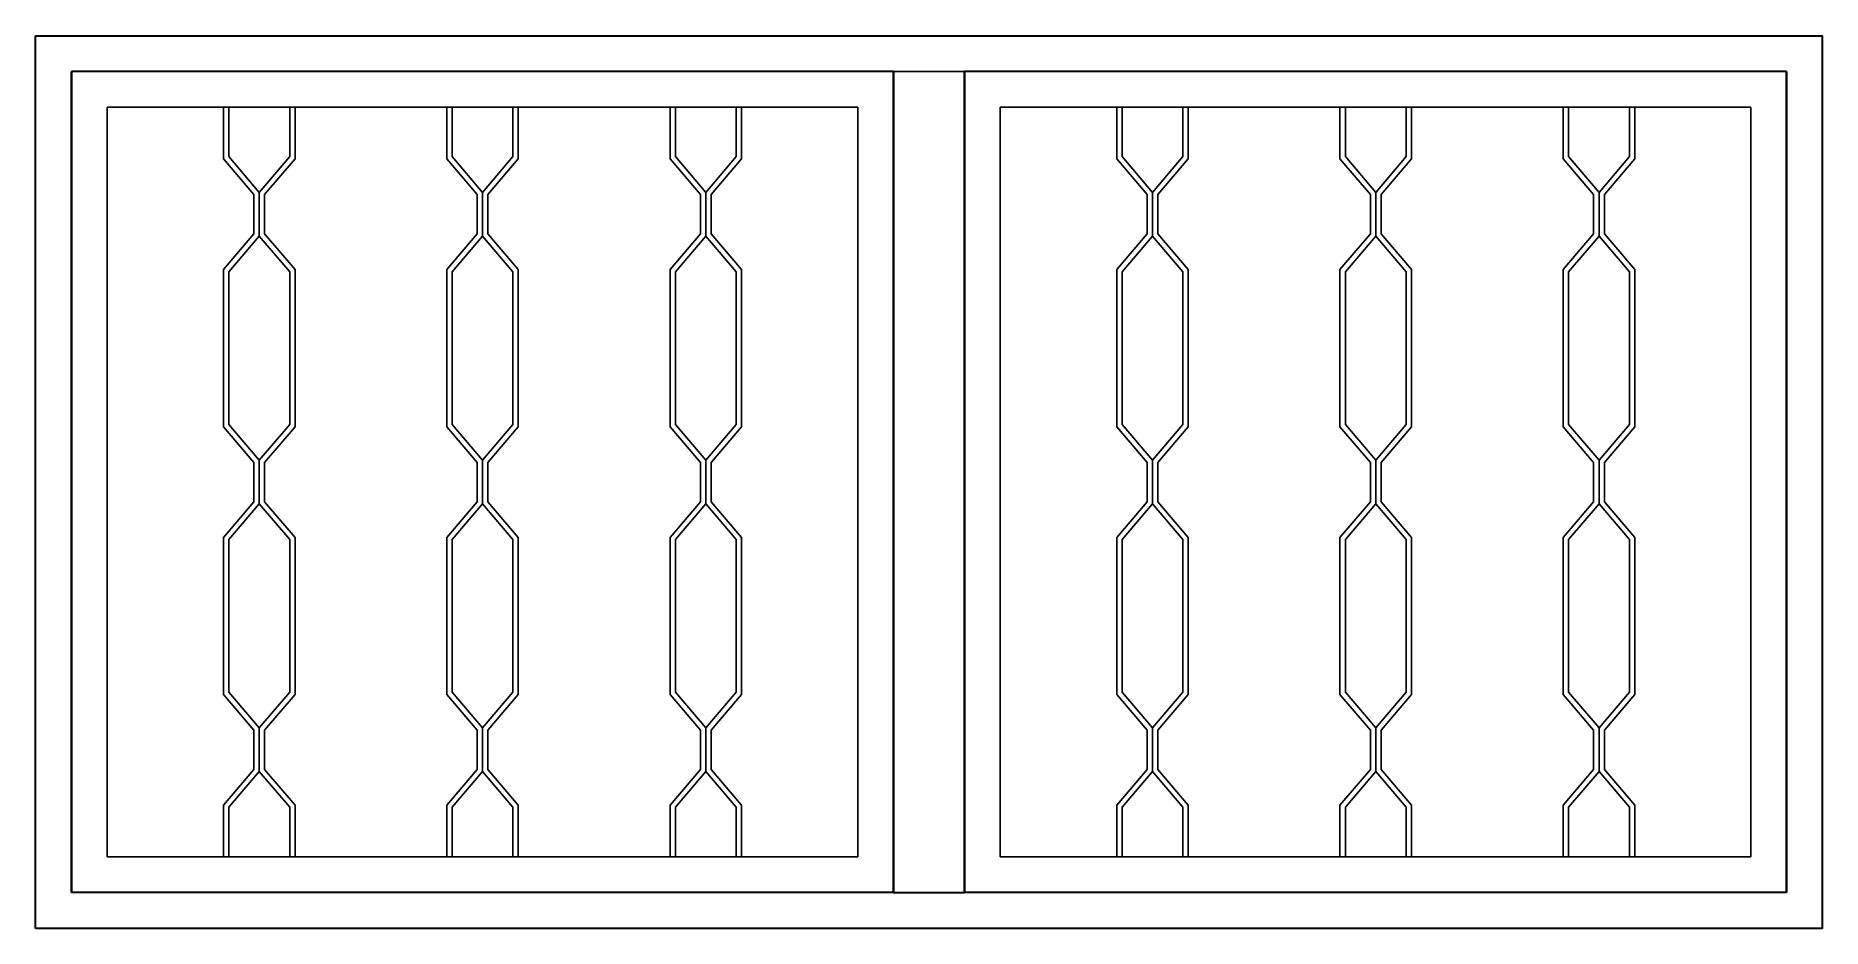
# Model space of a CAD drawing. Header units: millimetres. Extents: x 322.06 to 323.06, y 1316.48 to 1316.98.
import ezdxf

# ---------------------------------------------------------------- set-up
doc = ezdxf.new("R2010")
doc.units = ezdxf.units.MM
doc.header["$LTSCALE"] = 0.5
doc.layers.add('Gravia_Janelas', color=1, linetype='Continuous')

msp = doc.modelspace()

# ---------------------------------------------------------------- linework, layer by layer
at = {"layer": 'Gravia_Janelas', "lineweight": 30}
for p, q in [((322.0555, 1316.9819), (322.5557, 1316.9819)), ((322.0555, 1316.4819), (322.0555, 1316.9819)), ((322.5557, 1316.9819), (323.0557, 1316.9819)), ((323.0557, 1316.9819), (323.0557, 1316.4819)), ((322.5357, 1316.9619), (322.0755, 1316.9619)), ((322.0755, 1316.5019), (322.0755, 1316.9619)), ((322.0755, 1316.5019), (322.0755, 1316.9619)), ((322.0955, 1316.9619), (322.0755, 1316.9619)), ((322.0757, 1316.5019), (322.0757, 1316.9619)), ((322.5357, 1316.9619), (322.5357, 1316.5019)), ((322.5357, 1316.5019), (322.5357, 1316.9619)), ((323.0357, 1316.9619), (322.5755, 1316.9619)), ((322.5755, 1316.5019), (322.5755, 1316.9619)), ((322.5755, 1316.5019), (322.5755, 1316.9619)), ((322.5955, 1316.9619), (322.5755, 1316.9619)), ((322.5757, 1316.5019), (322.5757, 1316.9619)), ((323.0357, 1316.9619), (323.0357, 1316.5019)), ((323.0357, 1316.5019), (323.0357, 1316.9619)), ((322.5357, 1316.5019), (322.0755, 1316.5019)), ((323.0357, 1316.5019), (322.5755, 1316.5019)), ((322.5557, 1316.4819), (322.0555, 1316.4819)), ((323.0557, 1316.4819), (322.5557, 1316.4819))]:
    msp.add_line(p, q, dxfattribs=at)
at = {"layer": 'Gravia_Janelas'}
for p, q in [((322.1607, 1316.9619), (322.2007, 1316.9619)), ((322.2857, 1316.9619), (322.3257, 1316.9619)), ((322.5156, 1316.9619), (322.5357, 1316.9619)), ((322.6607, 1316.9619), (322.7007, 1316.9619)), ((322.7857, 1316.9619), (322.8257, 1316.9619)), ((323.0156, 1316.9619), (323.0357, 1316.9619)), ((322.0757, 1316.9519), (322.0755, 1316.9519)), ((322.5757, 1316.9519), (322.5755, 1316.9519)), ((322.5157, 1316.9419), (322.0955, 1316.9419)), ((322.0955, 1316.5219), (322.0955, 1316.9419)), ((322.1607, 1316.9129), (322.1607, 1316.9419)), ((322.1637, 1316.9142), (322.1637, 1316.9419)), ((322.1977, 1316.9142), (322.1977, 1316.9419)), ((322.2007, 1316.9129), (322.2007, 1316.9419)), ((322.2857, 1316.9129), (322.2857, 1316.9419)), ((322.2887, 1316.9142), (322.2887, 1316.9419)), ((322.3227, 1316.9142), (322.3227, 1316.9419)), ((322.3257, 1316.9129), (322.3257, 1316.9419)), ((322.4107, 1316.9129), (322.4107, 1316.9419)), ((322.4137, 1316.9142), (322.4137, 1316.9419)), ((322.4477, 1316.9142), (322.4477, 1316.9419)), ((322.4507, 1316.9129), (322.4507, 1316.9419)), ((322.5157, 1316.9419), (322.5157, 1316.5219)), ((323.0157, 1316.9419), (322.5955, 1316.9419)), ((322.5955, 1316.5219), (322.5955, 1316.9419)), ((322.6607, 1316.9129), (322.6607, 1316.9419)), ((322.6637, 1316.9142), (322.6637, 1316.9419)), ((322.6977, 1316.9142), (322.6977, 1316.9419)), ((322.7007, 1316.9129), (322.7007, 1316.9419)), ((322.7857, 1316.9129), (322.7857, 1316.9419)), ((322.7887, 1316.9142), (322.7887, 1316.9419)), ((322.8227, 1316.9142), (322.8227, 1316.9419)), ((322.8257, 1316.9129), (322.8257, 1316.9419)), ((322.9107, 1316.9129), (322.9107, 1316.9419)), ((322.9137, 1316.9142), (322.9137, 1316.9419)), ((322.9477, 1316.9142), (322.9477, 1316.9419)), ((322.9507, 1316.9129), (322.9507, 1316.9419)), ((323.0157, 1316.9419), (323.0157, 1316.5219)), ((322.1607, 1316.9129), (322.1777, 1316.8929)), ((322.1637, 1316.9142), (322.1807, 1316.8942)), ((322.1977, 1316.9142), (322.1807, 1316.8942)), ((322.2007, 1316.9129), (322.1837, 1316.8929)), ((322.2857, 1316.9129), (322.3027, 1316.8929)), ((322.2887, 1316.9142), (322.3057, 1316.8942)), ((322.3227, 1316.9142), (322.3057, 1316.8942)), ((322.3257, 1316.9129), (322.3087, 1316.8929)), ((322.4107, 1316.9129), (322.4277, 1316.8929)), ((322.4137, 1316.9142), (322.4307, 1316.8942)), ((322.4477, 1316.9142), (322.4307, 1316.8942)), ((322.4507, 1316.9129), (322.4337, 1316.8929)), ((322.6607, 1316.9129), (322.6777, 1316.8929)), ((322.6637, 1316.9142), (322.6807, 1316.8942)), ((322.6977, 1316.9142), (322.6807, 1316.8942)), ((322.7007, 1316.9129), (322.6837, 1316.8929)), ((322.7857, 1316.9129), (322.8027, 1316.8929)), ((322.7887, 1316.9142), (322.8057, 1316.8942)), ((322.8227, 1316.9142), (322.8057, 1316.8942)), ((322.8257, 1316.9129), (322.8087, 1316.8929)), ((322.9107, 1316.9129), (322.9277, 1316.8929)), ((322.9137, 1316.9142), (322.9307, 1316.8942)), ((322.9477, 1316.9142), (322.9307, 1316.8942)), ((322.9507, 1316.9129), (322.9337, 1316.8929)), ((322.1777, 1316.8819), (322.1777, 1316.8929)), ((322.1807, 1316.8819), (322.1807, 1316.8942)), ((322.1807, 1316.8819), (322.1807, 1316.8942)), ((322.1837, 1316.8819), (322.1837, 1316.8929)), ((322.3027, 1316.8819), (322.3027, 1316.8929)), ((322.3057, 1316.8819), (322.3057, 1316.8942)), ((322.3057, 1316.8819), (322.3057, 1316.8942)), ((322.3087, 1316.8819), (322.3087, 1316.8929)), ((322.4277, 1316.8819), (322.4277, 1316.8929)), ((322.4307, 1316.8819), (322.4307, 1316.8942)), ((322.4307, 1316.8819), (322.4307, 1316.8942)), ((322.4307, 1316.8819), (322.4307, 1316.8942)), ((322.4307, 1316.8819), (322.4307, 1316.8942)), ((322.4337, 1316.8819), (322.4337, 1316.8929)), ((322.6777, 1316.8819), (322.6777, 1316.8929)), ((322.6807, 1316.8819), (322.6807, 1316.8942)), ((322.6807, 1316.8819), (322.6807, 1316.8942)), ((322.6837, 1316.8819), (322.6837, 1316.8929)), ((322.8027, 1316.8819), (322.8027, 1316.8929)), ((322.8057, 1316.8819), (322.8057, 1316.8942)), ((322.8057, 1316.8819), (322.8057, 1316.8942)), ((322.8087, 1316.8819), (322.8087, 1316.8929)), ((322.9277, 1316.8819), (322.9277, 1316.8929)), ((322.9307, 1316.8819), (322.9307, 1316.8942)), ((322.9307, 1316.8819), (322.9307, 1316.8942)), ((322.9307, 1316.8819), (322.9307, 1316.8942)), ((322.9307, 1316.8819), (322.9307, 1316.8942)), ((322.9337, 1316.8819), (322.9337, 1316.8929)), ((322.1777, 1316.8819), (322.1777, 1316.8709)), ((322.1807, 1316.8819), (322.1807, 1316.8697)), ((322.1807, 1316.8819), (322.1807, 1316.8697)), ((322.1837, 1316.8819), (322.1837, 1316.8709)), ((322.3027, 1316.8819), (322.3027, 1316.8709)), ((322.3057, 1316.8819), (322.3057, 1316.8697)), ((322.3057, 1316.8819), (322.3057, 1316.8697)), ((322.3087, 1316.8819), (322.3087, 1316.8709)), ((322.4277, 1316.8819), (322.4277, 1316.8709)), ((322.4307, 1316.8819), (322.4307, 1316.8697)), ((322.4307, 1316.8819), (322.4307, 1316.8697)), ((322.4307, 1316.8819), (322.4307, 1316.8697)), ((322.4307, 1316.8819), (322.4307, 1316.8697)), ((322.4337, 1316.8819), (322.4337, 1316.8709)), ((322.6777, 1316.8819), (322.6777, 1316.8709)), ((322.6807, 1316.8819), (322.6807, 1316.8697)), ((322.6807, 1316.8819), (322.6807, 1316.8697)), ((322.6837, 1316.8819), (322.6837, 1316.8709)), ((322.8027, 1316.8819), (322.8027, 1316.8709)), ((322.8057, 1316.8819), (322.8057, 1316.8697)), ((322.8057, 1316.8819), (322.8057, 1316.8697)), ((322.8087, 1316.8819), (322.8087, 1316.8709)), ((322.9277, 1316.8819), (322.9277, 1316.8709)), ((322.9307, 1316.8819), (322.9307, 1316.8697)), ((322.9307, 1316.8819), (322.9307, 1316.8697)), ((322.9307, 1316.8819), (322.9307, 1316.8697)), ((322.9307, 1316.8819), (322.9307, 1316.8697)), ((322.9337, 1316.8819), (322.9337, 1316.8709)), ((322.1607, 1316.8509), (322.1777, 1316.8709)), ((322.1637, 1316.8497), (322.1807, 1316.8697)), ((322.1977, 1316.8497), (322.1807, 1316.8697)), ((322.2007, 1316.8509), (322.1837, 1316.8709)), ((322.2857, 1316.8509), (322.3027, 1316.8709)), ((322.2887, 1316.8497), (322.3057, 1316.8697)), ((322.3227, 1316.8497), (322.3057, 1316.8697)), ((322.3257, 1316.8509), (322.3087, 1316.8709)), ((322.4107, 1316.8509), (322.4277, 1316.8709)), ((322.4137, 1316.8497), (322.4307, 1316.8697)), ((322.4477, 1316.8497), (322.4307, 1316.8697)), ((322.4507, 1316.8509), (322.4337, 1316.8709)), ((322.6607, 1316.8509), (322.6777, 1316.8709)), ((322.6637, 1316.8497), (322.6807, 1316.8697)), ((322.6977, 1316.8497), (322.6807, 1316.8697)), ((322.7007, 1316.8509), (322.6837, 1316.8709)), ((322.7857, 1316.8509), (322.8027, 1316.8709)), ((322.7887, 1316.8497), (322.8057, 1316.8697)), ((322.8227, 1316.8497), (322.8057, 1316.8697)), ((322.8257, 1316.8509), (322.8087, 1316.8709)), ((322.9107, 1316.8509), (322.9277, 1316.8709)), ((322.9137, 1316.8497), (322.9307, 1316.8697)), ((322.9477, 1316.8497), (322.9307, 1316.8697)), ((322.9507, 1316.8509), (322.9337, 1316.8709)), ((322.1607, 1316.8509), (322.1607, 1316.8389)), ((322.1637, 1316.8497), (322.1637, 1316.8389)), ((322.1977, 1316.8497), (322.1977, 1316.8389)), ((322.2007, 1316.8509), (322.2007, 1316.8389)), ((322.2857, 1316.8509), (322.2857, 1316.8389)), ((322.2887, 1316.8497), (322.2887, 1316.8389)), ((322.3227, 1316.8497), (322.3227, 1316.8389)), ((322.3257, 1316.8509), (322.3257, 1316.8389)), ((322.4107, 1316.8509), (322.4107, 1316.8389)), ((322.4137, 1316.8497), (322.4137, 1316.8389)), ((322.4477, 1316.8497), (322.4477, 1316.8389)), ((322.4507, 1316.8509), (322.4507, 1316.8389)), ((322.6607, 1316.8509), (322.6607, 1316.8389)), ((322.6637, 1316.8497), (322.6637, 1316.8389)), ((322.6977, 1316.8497), (322.6977, 1316.8389)), ((322.7007, 1316.8509), (322.7007, 1316.8389)), ((322.7857, 1316.8509), (322.7857, 1316.8389)), ((322.7887, 1316.8497), (322.7887, 1316.8389)), ((322.8227, 1316.8497), (322.8227, 1316.8389)), ((322.8257, 1316.8509), (322.8257, 1316.8389)), ((322.9107, 1316.8509), (322.9107, 1316.8389)), ((322.9137, 1316.8497), (322.9137, 1316.8389)), ((322.9477, 1316.8497), (322.9477, 1316.8389)), ((322.9507, 1316.8509), (322.9507, 1316.8389)), ((322.1607, 1316.8389), (322.1607, 1316.7749)), ((322.1637, 1316.8389), (322.1637, 1316.7749)), ((322.1977, 1316.8389), (322.1977, 1316.7749)), ((322.2007, 1316.8389), (322.2007, 1316.7749)), ((322.2857, 1316.8389), (322.2857, 1316.7749)), ((322.2887, 1316.8389), (322.2887, 1316.7749)), ((322.3227, 1316.8389), (322.3227, 1316.7749)), ((322.3257, 1316.8389), (322.3257, 1316.7749)), ((322.4107, 1316.8389), (322.4107, 1316.7749)), ((322.4137, 1316.8389), (322.4137, 1316.7749)), ((322.4477, 1316.8389), (322.4477, 1316.7749)), ((322.4507, 1316.8389), (322.4507, 1316.7749)), ((322.6607, 1316.8389), (322.6607, 1316.7749)), ((322.6637, 1316.8389), (322.6637, 1316.7749)), ((322.6977, 1316.8389), (322.6977, 1316.7749)), ((322.7007, 1316.8389), (322.7007, 1316.7749)), ((322.7857, 1316.8389), (322.7857, 1316.7749)), ((322.7887, 1316.8389), (322.7887, 1316.7749)), ((322.8227, 1316.8389), (322.8227, 1316.7749)), ((322.8257, 1316.8389), (322.8257, 1316.7749)), ((322.9107, 1316.8389), (322.9107, 1316.7749)), ((322.9137, 1316.8389), (322.9137, 1316.7749)), ((322.9477, 1316.8389), (322.9477, 1316.7749)), ((322.9507, 1316.8389), (322.9507, 1316.7749)), ((322.1607, 1316.7749), (322.1607, 1316.7629)), ((322.1637, 1316.7749), (322.1637, 1316.7642)), ((322.1977, 1316.7749), (322.1977, 1316.7642)), ((322.2007, 1316.7749), (322.2007, 1316.7629)), ((322.2857, 1316.7749), (322.2857, 1316.7629)), ((322.2887, 1316.7749), (322.2887, 1316.7642)), ((322.3227, 1316.7749), (322.3227, 1316.7642)), ((322.3257, 1316.7749), (322.3257, 1316.7629)), ((322.4107, 1316.7749), (322.4107, 1316.7629)), ((322.4137, 1316.7749), (322.4137, 1316.7642)), ((322.4477, 1316.7749), (322.4477, 1316.7642)), ((322.4507, 1316.7749), (322.4507, 1316.7629)), ((322.6607, 1316.7749), (322.6607, 1316.7629)), ((322.6637, 1316.7749), (322.6637, 1316.7642)), ((322.6977, 1316.7749), (322.6977, 1316.7642)), ((322.7007, 1316.7749), (322.7007, 1316.7629)), ((322.7857, 1316.7749), (322.7857, 1316.7629)), ((322.7887, 1316.7749), (322.7887, 1316.7642)), ((322.8227, 1316.7749), (322.8227, 1316.7642)), ((322.8257, 1316.7749), (322.8257, 1316.7629)), ((322.9107, 1316.7749), (322.9107, 1316.7629)), ((322.9137, 1316.7749), (322.9137, 1316.7642)), ((322.9477, 1316.7749), (322.9477, 1316.7642)), ((322.9507, 1316.7749), (322.9507, 1316.7629)), ((322.1607, 1316.7629), (322.1777, 1316.7429)), ((322.1637, 1316.7642), (322.1807, 1316.7442)), ((322.1977, 1316.7642), (322.1807, 1316.7442)), ((322.2007, 1316.7629), (322.1837, 1316.7429)), ((322.2857, 1316.7629), (322.3027, 1316.7429)), ((322.2887, 1316.7642), (322.3057, 1316.7442)), ((322.3227, 1316.7642), (322.3057, 1316.7442)), ((322.3257, 1316.7629), (322.3087, 1316.7429)), ((322.4107, 1316.7629), (322.4277, 1316.7429)), ((322.4137, 1316.7642), (322.4307, 1316.7442)), ((322.4477, 1316.7642), (322.4307, 1316.7442)), ((322.4507, 1316.7629), (322.4337, 1316.7429)), ((322.6607, 1316.7629), (322.6777, 1316.7429)), ((322.6637, 1316.7642), (322.6807, 1316.7442)), ((322.6977, 1316.7642), (322.6807, 1316.7442)), ((322.7007, 1316.7629), (322.6837, 1316.7429)), ((322.7857, 1316.7629), (322.8027, 1316.7429)), ((322.7887, 1316.7642), (322.8057, 1316.7442)), ((322.8227, 1316.7642), (322.8057, 1316.7442)), ((322.8257, 1316.7629), (322.8087, 1316.7429)), ((322.9107, 1316.7629), (322.9277, 1316.7429)), ((322.9137, 1316.7642), (322.9307, 1316.7442)), ((322.9477, 1316.7642), (322.9307, 1316.7442)), ((322.9507, 1316.7629), (322.9337, 1316.7429)), ((322.1777, 1316.7429), (322.1777, 1316.7319)), ((322.1807, 1316.7442), (322.1807, 1316.7319)), ((322.1807, 1316.7442), (322.1807, 1316.7319)), ((322.1837, 1316.7429), (322.1837, 1316.7319)), ((322.3027, 1316.7429), (322.3027, 1316.7319)), ((322.3057, 1316.7442), (322.3057, 1316.7319)), ((322.3057, 1316.7442), (322.3057, 1316.7319)), ((322.3087, 1316.7429), (322.3087, 1316.7319)), ((322.4277, 1316.7429), (322.4277, 1316.7319)), ((322.4307, 1316.7442), (322.4307, 1316.7319)), ((322.4307, 1316.7442), (322.4307, 1316.7319)), ((322.4307, 1316.7442), (322.4307, 1316.7319)), ((322.4307, 1316.7442), (322.4307, 1316.7319)), ((322.4337, 1316.7429), (322.4337, 1316.7319)), ((322.6777, 1316.7429), (322.6777, 1316.7319)), ((322.6807, 1316.7442), (322.6807, 1316.7319)), ((322.6807, 1316.7442), (322.6807, 1316.7319)), ((322.6837, 1316.7429), (322.6837, 1316.7319)), ((322.8027, 1316.7429), (322.8027, 1316.7319)), ((322.8057, 1316.7442), (322.8057, 1316.7319)), ((322.8057, 1316.7442), (322.8057, 1316.7319)), ((322.8087, 1316.7429), (322.8087, 1316.7319)), ((322.9277, 1316.7429), (322.9277, 1316.7319)), ((322.9307, 1316.7442), (322.9307, 1316.7319)), ((322.9307, 1316.7442), (322.9307, 1316.7319)), ((322.9307, 1316.7442), (322.9307, 1316.7319)), ((322.9307, 1316.7442), (322.9307, 1316.7319)), ((322.9337, 1316.7429), (322.9337, 1316.7319)), ((322.1777, 1316.7319), (322.1777, 1316.7209)), ((322.1807, 1316.7319), (322.1807, 1316.7197)), ((322.1807, 1316.7319), (322.1807, 1316.7197)), ((322.1837, 1316.7319), (322.1837, 1316.7209)), ((322.3027, 1316.7319), (322.3027, 1316.7209)), ((322.3057, 1316.7319), (322.3057, 1316.7197)), ((322.3057, 1316.7319), (322.3057, 1316.7197)), ((322.3087, 1316.7319), (322.3087, 1316.7209)), ((322.4277, 1316.7319), (322.4277, 1316.7209)), ((322.4307, 1316.7319), (322.4307, 1316.7197)), ((322.4307, 1316.7319), (322.4307, 1316.7197)), ((322.4307, 1316.7319), (322.4307, 1316.7197)), ((322.4307, 1316.7319), (322.4307, 1316.7197)), ((322.4337, 1316.7319), (322.4337, 1316.7209)), ((322.6777, 1316.7319), (322.6777, 1316.7209)), ((322.6807, 1316.7319), (322.6807, 1316.7197)), ((322.6807, 1316.7319), (322.6807, 1316.7197)), ((322.6837, 1316.7319), (322.6837, 1316.7209)), ((322.8027, 1316.7319), (322.8027, 1316.7209)), ((322.8057, 1316.7319), (322.8057, 1316.7197)), ((322.8057, 1316.7319), (322.8057, 1316.7197)), ((322.8087, 1316.7319), (322.8087, 1316.7209)), ((322.9277, 1316.7319), (322.9277, 1316.7209)), ((322.9307, 1316.7319), (322.9307, 1316.7197)), ((322.9307, 1316.7319), (322.9307, 1316.7197)), ((322.9307, 1316.7319), (322.9307, 1316.7197)), ((322.9307, 1316.7319), (322.9307, 1316.7197)), ((322.9337, 1316.7319), (322.9337, 1316.7209)), ((322.1607, 1316.7009), (322.1777, 1316.7209)), ((322.1637, 1316.6997), (322.1807, 1316.7197)), ((322.1977, 1316.6997), (322.1807, 1316.7197)), ((322.2007, 1316.7009), (322.1837, 1316.7209)), ((322.2857, 1316.7009), (322.3027, 1316.7209)), ((322.2887, 1316.6997), (322.3057, 1316.7197)), ((322.3227, 1316.6997), (322.3057, 1316.7197)), ((322.3257, 1316.7009), (322.3087, 1316.7209)), ((322.4107, 1316.7009), (322.4277, 1316.7209)), ((322.4137, 1316.6997), (322.4307, 1316.7197)), ((322.4477, 1316.6997), (322.4307, 1316.7197)), ((322.4507, 1316.7009), (322.4337, 1316.7209)), ((322.6607, 1316.7009), (322.6777, 1316.7209)), ((322.6637, 1316.6997), (322.6807, 1316.7197)), ((322.6977, 1316.6997), (322.6807, 1316.7197)), ((322.7007, 1316.7009), (322.6837, 1316.7209)), ((322.7857, 1316.7009), (322.8027, 1316.7209)), ((322.7887, 1316.6997), (322.8057, 1316.7197)), ((322.8227, 1316.6997), (322.8057, 1316.7197)), ((322.8257, 1316.7009), (322.8087, 1316.7209)), ((322.9107, 1316.7009), (322.9277, 1316.7209)), ((322.9137, 1316.6997), (322.9307, 1316.7197)), ((322.9477, 1316.6997), (322.9307, 1316.7197)), ((322.9507, 1316.7009), (322.9337, 1316.7209)), ((322.1607, 1316.7009), (322.1607, 1316.6129)), ((322.1637, 1316.6997), (322.1637, 1316.6142)), ((322.1977, 1316.6997), (322.1977, 1316.6142)), ((322.2007, 1316.7009), (322.2007, 1316.6129)), ((322.2857, 1316.7009), (322.2857, 1316.6129)), ((322.2887, 1316.6997), (322.2887, 1316.6142)), ((322.3227, 1316.6997), (322.3227, 1316.6142)), ((322.3257, 1316.7009), (322.3257, 1316.6129)), ((322.4107, 1316.7009), (322.4107, 1316.6129)), ((322.4137, 1316.6997), (322.4137, 1316.6142)), ((322.4477, 1316.6997), (322.4477, 1316.6142)), ((322.4507, 1316.7009), (322.4507, 1316.6129)), ((322.6607, 1316.7009), (322.6607, 1316.6129)), ((322.6637, 1316.6997), (322.6637, 1316.6142)), ((322.6977, 1316.6997), (322.6977, 1316.6142)), ((322.7007, 1316.7009), (322.7007, 1316.6129)), ((322.7857, 1316.7009), (322.7857, 1316.6129)), ((322.7887, 1316.6997), (322.7887, 1316.6142)), ((322.8227, 1316.6997), (322.8227, 1316.6142)), ((322.8257, 1316.7009), (322.8257, 1316.6129)), ((322.9107, 1316.7009), (322.9107, 1316.6129)), ((322.9137, 1316.6997), (322.9137, 1316.6142)), ((322.9477, 1316.6997), (322.9477, 1316.6142)), ((322.9507, 1316.7009), (322.9507, 1316.6129)), ((322.1607, 1316.6129), (322.1777, 1316.5929)), ((322.1637, 1316.6142), (322.1807, 1316.5942)), ((322.1977, 1316.6142), (322.1807, 1316.5942)), ((322.2007, 1316.6129), (322.1837, 1316.5929)), ((322.2857, 1316.6129), (322.3027, 1316.5929)), ((322.2887, 1316.6142), (322.3057, 1316.5942)), ((322.3227, 1316.6142), (322.3057, 1316.5942)), ((322.3257, 1316.6129), (322.3087, 1316.5929)), ((322.4107, 1316.6129), (322.4277, 1316.5929)), ((322.4137, 1316.6142), (322.4307, 1316.5942)), ((322.4477, 1316.6142), (322.4307, 1316.5942)), ((322.4507, 1316.6129), (322.4337, 1316.5929)), ((322.6607, 1316.6129), (322.6777, 1316.5929)), ((322.6637, 1316.6142), (322.6807, 1316.5942)), ((322.6977, 1316.6142), (322.6807, 1316.5942)), ((322.7007, 1316.6129), (322.6837, 1316.5929)), ((322.7857, 1316.6129), (322.8027, 1316.5929)), ((322.7887, 1316.6142), (322.8057, 1316.5942)), ((322.8227, 1316.6142), (322.8057, 1316.5942)), ((322.8257, 1316.6129), (322.8087, 1316.5929)), ((322.9107, 1316.6129), (322.9277, 1316.5929)), ((322.9137, 1316.6142), (322.9307, 1316.5942)), ((322.9477, 1316.6142), (322.9307, 1316.5942)), ((322.9507, 1316.6129), (322.9337, 1316.5929)), ((322.1777, 1316.5929), (322.1777, 1316.5819)), ((322.1807, 1316.5942), (322.1807, 1316.5819)), ((322.1807, 1316.5942), (322.1807, 1316.5819)), ((322.1837, 1316.5929), (322.1837, 1316.5819)), ((322.3027, 1316.5929), (322.3027, 1316.5819)), ((322.3057, 1316.5942), (322.3057, 1316.5819)), ((322.3057, 1316.5942), (322.3057, 1316.5819)), ((322.3087, 1316.5929), (322.3087, 1316.5819)), ((322.4277, 1316.5929), (322.4277, 1316.5819)), ((322.4307, 1316.5942), (322.4307, 1316.5819)), ((322.4307, 1316.5942), (322.4307, 1316.5819)), ((322.4307, 1316.5942), (322.4307, 1316.5819)), ((322.4307, 1316.5942), (322.4307, 1316.5819)), ((322.4337, 1316.5929), (322.4337, 1316.5819)), ((322.6777, 1316.5929), (322.6777, 1316.5819)), ((322.6807, 1316.5942), (322.6807, 1316.5819)), ((322.6807, 1316.5942), (322.6807, 1316.5819)), ((322.6837, 1316.5929), (322.6837, 1316.5819)), ((322.8027, 1316.5929), (322.8027, 1316.5819)), ((322.8057, 1316.5942), (322.8057, 1316.5819)), ((322.8057, 1316.5942), (322.8057, 1316.5819)), ((322.8087, 1316.5929), (322.8087, 1316.5819)), ((322.9277, 1316.5929), (322.9277, 1316.5819)), ((322.9307, 1316.5942), (322.9307, 1316.5819)), ((322.9307, 1316.5942), (322.9307, 1316.5819)), ((322.9307, 1316.5942), (322.9307, 1316.5819)), ((322.9307, 1316.5942), (322.9307, 1316.5819)), ((322.9337, 1316.5929), (322.9337, 1316.5819)), ((322.1777, 1316.5819), (322.1777, 1316.5709)), ((322.1807, 1316.5819), (322.1807, 1316.5697)), ((322.1807, 1316.5819), (322.1807, 1316.5697)), ((322.1837, 1316.5819), (322.1837, 1316.5709)), ((322.3027, 1316.5819), (322.3027, 1316.5709)), ((322.3057, 1316.5819), (322.3057, 1316.5697)), ((322.3057, 1316.5819), (322.3057, 1316.5697)), ((322.3087, 1316.5819), (322.3087, 1316.5709)), ((322.4277, 1316.5819), (322.4277, 1316.5709)), ((322.4307, 1316.5819), (322.4307, 1316.5697)), ((322.4307, 1316.5819), (322.4307, 1316.5697)), ((322.4307, 1316.5819), (322.4307, 1316.5697)), ((322.4307, 1316.5819), (322.4307, 1316.5697)), ((322.4337, 1316.5819), (322.4337, 1316.5709)), ((322.6777, 1316.5819), (322.6777, 1316.5709)), ((322.6807, 1316.5819), (322.6807, 1316.5697)), ((322.6807, 1316.5819), (322.6807, 1316.5697)), ((322.6837, 1316.5819), (322.6837, 1316.5709)), ((322.8027, 1316.5819), (322.8027, 1316.5709)), ((322.8057, 1316.5819), (322.8057, 1316.5697)), ((322.8057, 1316.5819), (322.8057, 1316.5697)), ((322.8087, 1316.5819), (322.8087, 1316.5709)), ((322.9277, 1316.5819), (322.9277, 1316.5709)), ((322.9307, 1316.5819), (322.9307, 1316.5697)), ((322.9307, 1316.5819), (322.9307, 1316.5697)), ((322.9307, 1316.5819), (322.9307, 1316.5697)), ((322.9307, 1316.5819), (322.9307, 1316.5697)), ((322.9337, 1316.5819), (322.9337, 1316.5709)), ((322.1607, 1316.5509), (322.1777, 1316.5709)), ((322.1637, 1316.5497), (322.1807, 1316.5697)), ((322.1977, 1316.5497), (322.1807, 1316.5697)), ((322.2007, 1316.5509), (322.1837, 1316.5709)), ((322.2857, 1316.5509), (322.3027, 1316.5709)), ((322.2887, 1316.5497), (322.3057, 1316.5697)), ((322.3227, 1316.5497), (322.3057, 1316.5697)), ((322.3257, 1316.5509), (322.3087, 1316.5709)), ((322.4107, 1316.5509), (322.4277, 1316.5709)), ((322.4137, 1316.5497), (322.4307, 1316.5697)), ((322.4477, 1316.5497), (322.4307, 1316.5697)), ((322.4507, 1316.5509), (322.4337, 1316.5709)), ((322.6607, 1316.5509), (322.6777, 1316.5709)), ((322.6637, 1316.5497), (322.6807, 1316.5697)), ((322.6977, 1316.5497), (322.6807, 1316.5697)), ((322.7007, 1316.5509), (322.6837, 1316.5709)), ((322.7857, 1316.5509), (322.8027, 1316.5709)), ((322.7887, 1316.5497), (322.8057, 1316.5697)), ((322.8227, 1316.5497), (322.8057, 1316.5697)), ((322.8257, 1316.5509), (322.8087, 1316.5709)), ((322.9107, 1316.5509), (322.9277, 1316.5709)), ((322.9137, 1316.5497), (322.9307, 1316.5697)), ((322.9477, 1316.5497), (322.9307, 1316.5697)), ((322.9507, 1316.5509), (322.9337, 1316.5709)), ((322.1607, 1316.5509), (322.1607, 1316.5219)), ((322.1637, 1316.5497), (322.1637, 1316.5219)), ((322.1977, 1316.5497), (322.1977, 1316.5219)), ((322.2007, 1316.5509), (322.2007, 1316.5219)), ((322.2857, 1316.5509), (322.2857, 1316.5219)), ((322.2887, 1316.5497), (322.2887, 1316.5219)), ((322.3227, 1316.5497), (322.3227, 1316.5219)), ((322.3257, 1316.5509), (322.3257, 1316.5219)), ((322.4107, 1316.5509), (322.4107, 1316.5219)), ((322.4137, 1316.5497), (322.4137, 1316.5219)), ((322.4477, 1316.5497), (322.4477, 1316.5219)), ((322.4507, 1316.5509), (322.4507, 1316.5219)), ((322.6607, 1316.5509), (322.6607, 1316.5219)), ((322.6637, 1316.5497), (322.6637, 1316.5219)), ((322.6977, 1316.5497), (322.6977, 1316.5219)), ((322.7007, 1316.5509), (322.7007, 1316.5219)), ((322.7857, 1316.5509), (322.7857, 1316.5219)), ((322.7887, 1316.5497), (322.7887, 1316.5219)), ((322.8227, 1316.5497), (322.8227, 1316.5219)), ((322.8257, 1316.5509), (322.8257, 1316.5219)), ((322.9107, 1316.5509), (322.9107, 1316.5219)), ((322.9137, 1316.5497), (322.9137, 1316.5219)), ((322.9477, 1316.5497), (322.9477, 1316.5219)), ((322.9507, 1316.5509), (322.9507, 1316.5219)), ((322.5157, 1316.5219), (322.0955, 1316.5219)), ((323.0157, 1316.5219), (322.5955, 1316.5219)), ((322.0757, 1316.5119), (322.0755, 1316.5119)), ((322.5757, 1316.5119), (322.5755, 1316.5119))]:
    msp.add_line(p, q, dxfattribs=at)
at = {"layer": 'Gravia_Janelas', "linetype": 'Continuous'}
msp.add_line((322.5357, 1316.9619), (322.5755, 1316.9619), dxfattribs=at)
at = {"layer": 'Gravia_Janelas', "linetype": 'Continuous', "lineweight": 30}
msp.add_line((322.5357, 1316.5019), (322.5755, 1316.5019), dxfattribs=at)
at = {"layer": 'Gravia_Janelas', "color": 2}
msp.add_lwpolyline([(322.0555, 1316.9819), (323.0557, 1316.9819), (323.0557, 1316.4819), (322.0555, 1316.4819)], close=True, dxfattribs=at)

doc.saveas('drawing.dxf')
